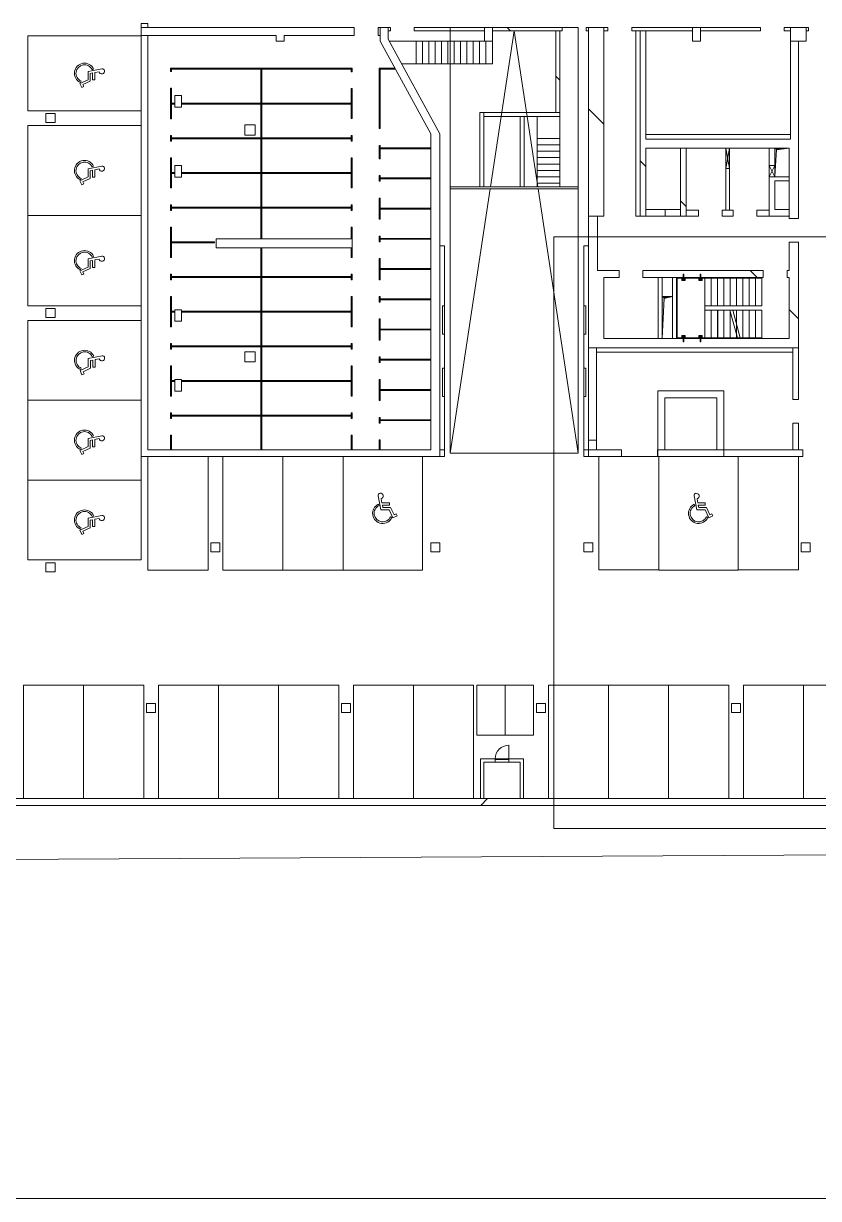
# Model space of a CAD drawing. Extents: x -932 to 937, y -179 to 471.
# Drawn here: x 444.53 to 472.58, y 11.86 to 53.31 of the extents above; entities that cross this region are included whole.
import ezdxf
from ezdxf.lldxf.tags import DXFTag

# ---------------------------------------------------------------- set-up
doc = ezdxf.new("R2010")
doc.units = 0
doc.layers.get('0').update_dxf_attribs({"lineweight": 13})
doc.layers.add('G-____-TTLB-OTLN', color=7, linetype='Continuous', lineweight=13)
doc.layers.add('G-XREF-____-OTLN', color=7, linetype='Continuous', lineweight=13)
tags = doc.linetypes.add('IMPORT-_Verdeckte Linien_', pattern=[0.003, 0.002, -0.001]).pattern_tags.tags
tags[6:7] = [DXFTag(74, 4), DXFTag(75, 0), DXFTag(340, '0'), DXFTag(46, 1.0), DXFTag(50, 0.0), DXFTag(44, 0.0), DXFTag(45, 0.0)]
tags[4:5] = [DXFTag(74, 4), DXFTag(75, 0), DXFTag(340, '0'), DXFTag(46, 1.0), DXFTag(50, 0.0), DXFTag(44, 0.0), DXFTag(45, 0.0)]
tags = doc.linetypes.add('IMPORT-Strichliert - Fein', pattern=[0.003, 0.002, -0.001]).pattern_tags.tags
tags[6:7] = [DXFTag(74, 4), DXFTag(75, 0), DXFTag(340, '0'), DXFTag(46, 1.0), DXFTag(50, 0.0), DXFTag(44, 0.0), DXFTag(45, 0.0)]
tags[4:5] = [DXFTag(74, 4), DXFTag(75, 0), DXFTag(340, '0'), DXFTag(46, 1.0), DXFTag(50, 0.0), DXFTag(44, 0.0), DXFTag(45, 0.0)]

# ---------------------------------------------------------------- blocks, each defined once
blk = doc.blocks.new('Blockreferenz-A0UJ2H81XE')
at = {"layer": 'G-XREF-____-OTLN', "color": 0, "linetype": 'ByBlock', "lineweight": -2, "ltscale": 0.13}
for p, q in [((448.924, 53.312), (448.684, 53.312)), ((448.684, 53.312), (448.684, 38.032)), ((448.684, 53.172), (448.924, 53.172)), ((448.924, 53.172), (448.924, 53.312)), ((456.2, 53.172), (448.924, 53.172)), ((456.2, 52.892), (456.2, 53.172)), ((457.48, 53.172), (457.04, 53.172)), ((457.04, 53.172), (457.04, 52.892)), ((457.12, 52.892), (457.12, 53.172)), ((457.4, 52.763), (457.4, 53.172)), ((457.48, 53.052), (457.48, 53.172)), ((460.792, 53.172), (458.32, 53.172)), ((458.32, 53.172), (458.32, 53.052)), ((460.792, 53.052), (460.792, 53.172)), ((461.072, 53.172), (460.792, 53.172)), ((461.072, 53.172), (461.072, 53.052)), ((463.54, 53.172), (461.072, 53.172)), ((463.54, 53.052), (463.54, 53.172)), ((465.148, 53.172), (464.38, 53.172)), ((464.38, 53.172), (464.38, 53.052)), ((464.464, 53.052), (464.464, 53.172)), ((465.004, 46.516), (465.004, 53.172)), ((465.148, 53.052), (465.148, 53.172)), ((468.136, 53.172), (465.988, 53.172)), ((465.988, 53.172), (465.988, 53.052)), ((468.416, 53.172), (468.136, 53.172)), ((468.136, 53.172), (468.136, 52.692)), ((468.136, 53.052), (468.136, 53.172)), ((468.416, 52.692), (468.416, 53.172)), ((470.528, 53.172), (468.416, 53.172)), ((468.416, 53.172), (468.416, 53.052)), ((470.528, 53.052), (470.528, 53.172)), ((472.228, 53.172), (471.368, 53.172)), ((471.368, 53.172), (471.368, 53.052)), ((471.588, 53.052), (471.588, 53.172)), ((472.148, 53.172), (472.148, 53.052)), ((472.228, 53.052), (472.228, 53.172)), ((448.924, 52.892), (448.684, 52.892)), ((448.924, 38.272), (448.924, 52.892)), ((448.924, 52.892), (453.448, 52.892)), ((453.448, 52.892), (453.448, 52.692)), ((453.448, 52.692), (453.728, 52.692)), ((453.728, 52.692), (453.728, 52.892)), ((453.728, 52.892), (456.2, 52.892)), ((457.04, 52.892), (457.12, 52.892)), ((457.12, 52.892), (457.12, 52.692)), ((457.12, 52.692), (458.9, 49.424)), ((457.4, 53.052), (457.48, 53.052)), ((459.22, 49.422), (457.4, 52.763)), ((458.384, 52.692), (457.439, 52.692)), ((458.32, 53.052), (460.792, 53.052)), ((458.384, 51.892), (458.384, 52.692)), ((458.384, 52.692), (458.608, 52.692)), ((458.608, 52.692), (458.832, 52.692)), ((458.608, 51.892), (458.608, 52.692)), ((458.832, 52.692), (459.056, 52.692)), ((458.832, 51.892), (458.832, 52.692)), ((459.056, 52.692), (459.28, 52.692)), ((459.056, 51.892), (459.056, 52.692)), ((459.28, 52.692), (459.504, 52.692)), ((459.28, 51.892), (459.28, 52.692)), ((459.504, 52.692), (459.728, 52.692)), ((459.504, 51.892), (459.504, 52.692)), ((459.728, 52.692), (459.952, 52.692)), ((459.728, 51.892), (459.728, 52.692)), ((459.952, 52.692), (460.176, 52.692)), ((459.952, 51.892), (459.952, 52.692)), ((460.176, 52.692), (460.4, 52.692)), ((460.176, 51.892), (460.176, 52.692)), ((460.4, 52.692), (460.624, 52.692)), ((460.4, 51.892), (460.4, 52.692)), ((460.624, 52.692), (460.792, 52.692)), ((460.624, 51.892), (460.624, 52.692)), ((460.792, 53.052), (460.792, 52.692)), ((460.792, 52.692), (461.072, 52.692)), ((460.848, 52.692), (460.848, 51.892)), ((461.008, 47.554), (461.842, 53.052)), ((461.072, 52.692), (461.072, 53.052)), ((461.072, 53.052), (463.312, 53.052)), ((461.072, 51.892), (461.072, 52.692)), ((461.842, 53.052), (462.677, 47.554)), ((463.456, 53.052), (463.312, 53.052)), ((463.312, 53.052), (463.312, 50.172)), ((463.456, 50.028), (463.456, 53.052)), ((463.456, 53.052), (463.54, 53.052)), ((464.38, 53.052), (464.464, 53.052)), ((464.464, 53.052), (464.464, 38.272)), ((465.004, 53.052), (465.148, 53.052)), ((465.988, 53.052), (466.292, 53.052)), ((466.132, 53.052), (466.132, 46.516)), ((466.492, 53.052), (466.292, 53.052)), ((466.292, 53.052), (466.292, 46.516)), ((466.492, 49.236), (466.492, 53.052)), ((466.492, 53.052), (468.136, 53.052)), ((468.136, 52.692), (468.416, 52.692)), ((468.416, 53.052), (470.528, 53.052)), ((471.368, 53.052), (471.588, 53.052)), ((471.588, 53.052), (471.588, 49.236)), ((471.588, 52.692), (472.148, 52.692)), ((471.868, 46.436), (471.868, 52.692)), ((472.148, 52.692), (472.148, 53.052)), ((472.148, 53.052), (472.228, 53.052)), ((457.875, 51.892), (458.384, 51.892)), ((458.608, 51.892), (458.384, 51.892)), ((458.832, 51.892), (458.608, 51.892)), ((459.056, 51.892), (458.832, 51.892)), ((459.28, 51.892), (459.056, 51.892)), ((459.504, 51.892), (459.28, 51.892)), ((459.728, 51.892), (459.504, 51.892)), ((459.952, 51.892), (459.728, 51.892)), ((460.176, 51.892), (459.952, 51.892)), ((460.4, 51.892), (460.176, 51.892)), ((460.624, 51.892), (460.4, 51.892)), ((460.848, 51.892), (460.624, 51.892)), ((460.848, 51.892), (461.072, 51.892)), ((456.124, 51.732), (449.724, 51.732)), ((449.724, 51.732), (449.724, 51.62)), ((449.724, 51.62), (449.756, 51.62)), ((456.108, 51.716), (449.74, 51.716)), ((449.74, 51.716), (449.74, 51.62)), ((449.756, 51.62), (449.756, 51.7)), ((449.756, 51.7), (452.904, 51.7)), ((452.904, 51.7), (452.904, 45.716)), ((452.92, 51.7), (452.904, 51.7)), ((452.92, 45.716), (452.92, 51.7)), ((452.936, 45.716), (452.936, 51.7)), ((452.936, 51.7), (456.092, 51.7)), ((456.092, 51.7), (456.092, 51.612)), ((456.092, 51.612), (456.124, 51.612)), ((456.108, 51.612), (456.108, 51.716)), ((456.124, 51.612), (456.124, 51.732)), ((457.643, 51.732), (457.084, 51.732)), ((457.084, 51.732), (457.084, 49.604)), ((457.1, 49.604), (457.1, 51.716)), ((457.1, 51.716), (457.652, 51.716)), ((457.116, 49.604), (457.116, 51.7)), ((457.116, 51.7), (457.661, 51.7)), ((463.456, 51.309), (463.312, 51.453)), ((449.756, 51.028), (449.724, 51.028)), ((449.724, 51.028), (449.724, 49.953)), ((449.74, 49.953), (449.74, 51.028)), ((449.756, 50.504), (449.756, 51.028)), ((456.124, 51.02), (456.092, 51.02)), ((456.092, 51.02), (456.092, 50.504)), ((456.108, 49.957), (456.108, 51.02)), ((456.124, 49.957), (456.124, 51.02)), ((450.112, 50.768), (449.872, 50.768)), ((449.872, 50.768), (449.872, 50.36)), ((450.112, 50.36), (450.112, 50.768)), ((449.872, 50.504), (449.756, 50.504)), ((449.756, 50.488), (449.756, 50.504)), ((449.872, 50.488), (449.756, 50.488)), ((449.756, 49.953), (449.756, 50.472)), ((449.756, 50.472), (449.872, 50.472)), ((449.872, 50.472), (449.872, 50.504)), ((449.872, 50.36), (450.112, 50.36)), ((456.092, 50.504), (450.112, 50.504)), ((450.112, 50.504), (450.112, 50.472)), ((456.092, 50.488), (450.112, 50.488)), ((450.112, 50.472), (456.092, 50.472)), ((456.092, 50.504), (456.092, 50.488)), ((456.092, 50.472), (456.092, 49.957)), ((463.312, 50.172), (460.628, 50.172)), ((460.628, 50.172), (460.628, 47.554)), ((465.004, 49.761), (464.464, 50.301)), ((445.644, 50.136), (445.324, 50.136)), ((445.324, 50.136), (445.324, 49.816)), ((445.324, 49.816), (445.644, 49.816)), ((445.644, 49.816), (445.644, 50.136)), ((449.724, 49.953), (449.756, 49.953)), ((456.092, 49.957), (456.124, 49.957)), ((460.772, 47.554), (460.772, 50.028)), ((460.772, 50.028), (462.052, 50.028)), ((462.052, 50.028), (462.052, 47.554)), ((462.196, 47.554), (462.196, 50.028)), ((462.196, 50.028), (463.456, 50.028)), ((462.656, 50.028), (462.656, 49.251)), ((463.456, 49.251), (463.456, 50.028)), ((449.756, 49.361), (449.724, 49.361)), ((449.724, 49.361), (449.724, 49.165)), ((449.74, 49.165), (449.74, 49.361)), ((449.756, 49.281), (449.756, 49.361)), ((452.342, 49.738), (452.342, 49.378)), ((452.702, 49.738), (452.342, 49.738)), ((452.342, 49.378), (452.702, 49.378)), ((452.702, 49.378), (452.702, 49.738)), ((456.124, 49.365), (456.092, 49.365)), ((456.092, 49.365), (456.092, 49.281)), ((456.108, 49.165), (456.108, 49.365)), ((456.124, 49.165), (456.124, 49.365)), ((457.084, 49.604), (457.116, 49.604)), ((458.9, 49.424), (458.9, 43.598)), ((459.22, 38.272), (459.22, 49.422)), ((471.588, 49.396), (466.492, 49.396)), ((449.724, 49.165), (449.756, 49.165)), ((456.092, 49.281), (449.756, 49.281)), ((449.756, 49.265), (449.756, 49.281)), ((456.092, 49.265), (449.756, 49.265)), ((449.756, 49.165), (449.756, 49.249)), ((449.756, 49.249), (456.092, 49.249)), ((456.092, 49.281), (456.092, 49.265)), ((456.092, 49.249), (456.092, 49.165)), ((456.092, 49.165), (456.124, 49.165)), ((457.116, 49.012), (457.084, 49.012)), ((457.084, 49.012), (457.084, 48.538)), ((457.1, 48.538), (457.1, 49.012)), ((457.116, 48.928), (457.116, 49.012)), ((458.9, 48.928), (457.116, 48.928)), ((457.116, 48.912), (457.116, 48.928)), ((462.656, 49.251), (463.456, 49.251)), ((462.656, 49.027), (462.656, 49.251)), ((462.656, 48.803), (462.656, 49.027)), ((462.656, 49.027), (463.456, 49.027)), ((463.456, 49.251), (463.456, 49.027)), ((463.456, 49.027), (463.456, 48.803)), ((471.588, 49.236), (466.492, 49.236)), ((466.492, 46.756), (466.492, 48.916)), ((466.492, 48.916), (467.708, 48.916)), ((467.908, 48.916), (467.708, 48.916)), ((467.708, 48.916), (467.708, 46.516)), ((467.908, 46.724), (467.908, 48.916)), ((467.908, 48.916), (469.304, 48.916)), ((469.44, 48.916), (470.836, 48.916)), ((471.036, 48.916), (470.836, 48.916)), ((470.836, 48.916), (470.836, 48.308)), ((471.548, 48.916), (471.036, 48.916)), ((471.036, 48.916), (471.036, 48.308)), ((471.036, 48.308), (471.036, 48.916)), ((471.036, 48.916), (471.548, 48.916)), ((471.1, 48.852), (471.548, 48.916)), ((471.548, 48.916), (471.548, 47.908)), ((471.548, 48.916), (471.548, 47.908)), ((449.756, 48.573), (449.724, 48.573)), ((449.724, 48.573), (449.724, 47.51)), ((449.74, 47.51), (449.74, 48.573)), ((449.756, 48.057), (449.756, 48.573)), ((456.124, 48.573), (456.092, 48.573)), ((456.092, 48.573), (456.092, 48.057)), ((456.108, 47.51), (456.108, 48.573)), ((456.124, 47.51), (456.124, 48.573)), ((457.084, 48.538), (457.116, 48.538)), ((458.9, 48.912), (457.116, 48.912)), ((457.116, 48.538), (457.116, 48.896)), ((457.116, 48.896), (458.9, 48.896)), ((462.656, 48.579), (462.656, 48.803)), ((462.656, 48.803), (463.456, 48.803)), ((462.656, 48.355), (462.656, 48.579)), ((462.656, 48.579), (463.456, 48.579)), ((463.456, 48.803), (463.456, 48.579)), ((463.456, 48.579), (463.456, 48.355)), ((471.036, 47.909), (471.1, 48.852)), ((450.112, 48.304), (449.872, 48.304)), ((449.872, 48.304), (449.872, 47.896)), ((450.112, 47.896), (450.112, 48.304)), ((462.656, 48.131), (462.656, 48.355)), ((462.656, 48.355), (463.456, 48.355)), ((462.656, 47.907), (462.656, 48.131)), ((462.656, 48.131), (463.456, 48.131)), ((463.456, 48.355), (463.456, 48.131)), ((463.456, 48.131), (463.456, 47.907)), ((466.492, 48.273), (466.292, 48.473)), ((469.304, 48.196), (469.304, 46.724)), ((469.44, 46.724), (469.44, 48.196)), ((471.036, 47.908), (470.836, 48.308)), ((470.836, 48.308), (471.036, 48.308)), ((471.036, 48.308), (470.836, 47.908)), ((470.836, 48.308), (470.836, 47.908)), ((471.036, 48.308), (471.036, 47.908)), ((449.872, 48.057), (449.756, 48.057)), ((449.756, 48.041), (449.756, 48.057)), ((449.872, 48.041), (449.756, 48.041)), ((449.756, 47.51), (449.756, 48.025)), ((449.756, 48.025), (449.872, 48.025)), ((449.872, 48.025), (449.872, 48.057)), ((449.872, 47.896), (450.112, 47.896)), ((456.092, 48.057), (450.112, 48.057)), ((450.112, 48.057), (450.112, 48.025)), ((456.092, 48.041), (450.112, 48.041)), ((450.112, 48.025), (456.092, 48.025)), ((456.092, 48.057), (456.092, 48.041)), ((456.092, 48.025), (456.092, 47.51)), ((457.116, 47.946), (457.084, 47.946)), ((457.084, 47.946), (457.084, 47.746)), ((457.084, 47.746), (457.116, 47.746)), ((457.1, 47.746), (457.1, 47.946)), ((457.116, 47.862), (457.116, 47.946)), ((458.9, 47.862), (457.116, 47.862)), ((457.116, 47.846), (457.116, 47.862)), ((458.9, 47.846), (457.116, 47.846)), ((457.116, 47.746), (457.116, 47.83)), ((457.116, 47.83), (458.9, 47.83)), ((462.656, 47.683), (462.656, 47.907)), ((462.656, 47.907), (463.456, 47.907)), ((462.656, 47.554), (462.656, 47.683)), ((462.656, 47.683), (463.456, 47.683)), ((463.456, 47.907), (463.456, 47.683)), ((463.456, 47.683), (463.456, 47.554)), ((470.836, 47.908), (470.836, 46.724)), ((470.836, 47.908), (471.036, 47.908)), ((471.548, 47.908), (471.036, 47.908)), ((471.548, 47.908), (471.036, 47.908)), ((471.036, 46.756), (471.036, 47.764)), ((471.036, 47.764), (471.548, 47.764)), ((471.548, 47.764), (471.548, 47.908)), ((471.548, 47.764), (471.548, 46.756)), ((449.724, 47.51), (449.756, 47.51)), ((456.092, 47.51), (456.124, 47.51)), ((464.104, 47.554), (459.58, 47.554)), ((459.58, 47.554), (459.58, 38.152)), ((459.58, 47.554), (464.104, 47.554)), ((459.58, 47.474), (464.104, 47.474)), ((459.58, 38.152), (460.996, 47.474)), ((464.104, 38.152), (462.689, 47.474)), ((464.104, 38.152), (464.104, 47.554)), ((449.756, 46.918), (449.724, 46.918)), ((449.724, 46.918), (449.724, 46.718)), ((449.74, 46.718), (449.74, 46.918)), ((449.756, 46.834), (449.756, 46.918)), ((456.124, 46.918), (456.092, 46.918)), ((456.092, 46.918), (456.092, 46.834)), ((456.108, 46.718), (456.108, 46.918)), ((456.124, 46.718), (456.124, 46.918)), ((457.116, 47.154), (457.084, 47.154)), ((457.084, 47.154), (457.084, 46.406)), ((457.1, 46.406), (457.1, 47.154)), ((457.116, 46.796), (457.116, 47.154)), ((467.908, 46.857), (467.708, 47.057)), ((449.724, 46.718), (449.756, 46.718)), ((456.092, 46.834), (449.756, 46.834)), ((449.756, 46.818), (449.756, 46.834)), ((456.092, 46.818), (449.756, 46.818)), ((449.756, 46.718), (449.756, 46.802)), ((449.756, 46.802), (456.092, 46.802)), ((456.092, 46.834), (456.092, 46.818)), ((456.092, 46.802), (456.092, 46.718)), ((456.092, 46.718), (456.124, 46.718)), ((458.9, 46.796), (457.116, 46.796)), ((457.116, 46.78), (457.116, 46.796)), ((458.9, 46.78), (457.116, 46.78)), ((457.116, 46.406), (457.116, 46.764)), ((457.116, 46.764), (458.9, 46.764)), ((464.464, 46.516), (465.004, 46.516)), ((464.784, 44.596), (464.784, 46.516)), ((466.132, 46.516), (466.292, 46.516)), ((466.292, 46.516), (467.164, 46.516)), ((466.492, 46.756), (466.492, 46.516)), ((467.164, 46.756), (466.492, 46.756)), ((467.164, 46.516), (467.164, 46.756)), ((467.164, 46.756), (467.708, 46.756)), ((467.708, 46.516), (467.164, 46.516)), ((467.708, 46.516), (468.344, 46.516)), ((467.908, 46.516), (467.908, 46.724)), ((468.344, 46.724), (467.908, 46.724)), ((468.344, 46.516), (468.344, 46.724)), ((469.304, 46.724), (469.176, 46.724)), ((469.176, 46.724), (469.176, 46.516)), ((469.176, 46.516), (469.568, 46.516)), ((469.304, 46.724), (469.44, 46.724)), ((469.568, 46.724), (469.44, 46.724)), ((469.568, 46.516), (469.568, 46.724)), ((470.836, 46.724), (470.4, 46.724)), ((470.4, 46.724), (470.4, 46.516)), ((470.4, 46.516), (471.548, 46.516)), ((470.836, 46.516), (470.836, 46.724)), ((471.548, 46.756), (471.036, 46.756)), ((471.548, 46.516), (471.548, 46.756)), ((471.548, 46.516), (471.548, 46.436)), ((471.548, 46.436), (471.868, 46.436)), ((449.724, 46.126), (449.724, 45.062)), ((449.756, 46.126), (449.724, 46.126)), ((449.74, 45.062), (449.74, 46.126)), ((449.756, 45.062), (449.756, 46.126)), ((456.124, 46.126), (456.092, 46.126)), ((456.092, 46.126), (456.092, 45.716)), ((456.108, 45.716), (456.108, 46.126)), ((456.124, 45.716), (456.124, 46.126)), ((457.084, 46.406), (457.116, 46.406)), ((451.276, 45.61), (449.74, 45.61)), ((451.276, 45.578), (451.276, 45.61)), ((456.124, 45.716), (451.324, 45.716)), ((451.324, 45.716), (451.324, 45.396)), ((456.124, 45.396), (456.124, 45.716)), ((457.116, 45.814), (457.084, 45.814)), ((457.084, 45.814), (457.084, 45.614)), ((457.084, 45.614), (457.116, 45.614)), ((457.1, 45.614), (457.1, 45.814)), ((457.116, 45.73), (457.116, 45.814)), ((458.9, 45.73), (457.116, 45.73)), ((457.116, 45.714), (457.116, 45.73)), ((458.9, 45.714), (457.116, 45.714)), ((457.116, 45.614), (457.116, 45.698)), ((457.116, 45.698), (458.9, 45.698)), ((451.276, 45.594), (449.74, 45.594)), ((449.74, 45.578), (451.276, 45.578)), ((451.324, 45.396), (456.124, 45.396)), ((452.904, 45.396), (452.904, 38.272)), ((452.92, 38.272), (452.92, 45.396)), ((452.936, 38.272), (452.936, 45.396)), ((456.092, 45.396), (456.092, 45.062)), ((456.108, 45.062), (456.108, 45.396)), ((456.124, 45.062), (456.124, 45.396)), ((459.38, 45.47), (459.22, 45.47)), ((459.38, 38.272), (459.38, 45.47)), ((464.464, 45.47), (464.304, 45.47)), ((464.304, 45.47), (464.304, 38.272)), ((471.868, 45.596), (471.548, 45.596)), ((471.548, 45.596), (471.548, 44.596)), ((471.868, 40.052), (471.868, 45.596)), ((449.724, 45.062), (449.756, 45.062)), ((456.092, 45.062), (456.124, 45.062)), ((457.116, 45.022), (457.084, 45.022)), ((457.084, 45.022), (457.084, 44.274)), ((457.1, 44.274), (457.1, 45.022)), ((457.116, 44.664), (457.116, 45.022)), ((449.756, 44.47), (449.724, 44.47)), ((449.724, 44.47), (449.724, 44.27)), ((449.74, 44.27), (449.74, 44.47)), ((449.756, 44.386), (449.756, 44.47)), ((456.092, 44.386), (449.756, 44.386)), ((449.756, 44.37), (449.756, 44.386)), ((456.092, 44.37), (449.756, 44.37)), ((449.756, 44.27), (449.756, 44.354)), ((449.756, 44.354), (456.092, 44.354)), ((456.124, 44.47), (456.092, 44.47)), ((456.092, 44.47), (456.092, 44.386)), ((456.092, 44.386), (456.092, 44.37)), ((456.092, 44.354), (456.092, 44.27)), ((456.108, 44.27), (456.108, 44.47)), ((456.124, 44.27), (456.124, 44.47)), ((458.9, 44.664), (457.116, 44.664)), ((457.116, 44.648), (457.116, 44.664)), ((458.9, 44.648), (457.116, 44.648)), ((457.116, 44.274), (457.116, 44.632)), ((457.116, 44.632), (458.9, 44.632)), ((465.544, 44.596), (464.784, 44.596)), ((465.004, 42.196), (465.004, 44.356)), ((465.004, 44.356), (465.544, 44.356)), ((465.544, 44.356), (465.544, 44.596)), ((470.628, 44.596), (466.384, 44.596)), ((466.384, 44.596), (466.384, 44.356)), ((466.384, 44.356), (466.924, 44.356)), ((467.068, 44.356), (466.924, 44.356)), ((466.924, 44.356), (466.924, 42.196)), ((467.068, 43.676), (467.068, 44.356)), ((467.068, 44.356), (467.428, 44.356)), ((467.572, 44.356), (467.428, 44.356)), ((467.428, 44.356), (467.428, 43.676)), ((467.572, 42.196), (467.572, 44.356)), ((467.572, 44.356), (467.8, 44.356)), ((467.824, 44.472), (467.8, 44.472)), ((467.8, 44.472), (467.8, 44.332)), ((467.824, 44.332), (467.824, 44.472)), ((467.824, 44.356), (468.4, 44.356)), ((468.424, 44.472), (468.4, 44.472)), ((468.4, 44.472), (468.4, 44.332)), ((468.424, 44.332), (468.424, 44.472)), ((468.424, 44.356), (470.628, 44.356)), ((470.41, 44.356), (470.17, 44.596)), ((470.628, 44.356), (470.628, 44.596)), ((471.548, 44.596), (471.468, 44.596)), ((471.468, 44.596), (471.468, 44.356)), ((471.468, 44.356), (471.548, 44.356)), ((471.548, 44.356), (471.548, 42.196)), ((449.724, 44.27), (449.756, 44.27)), ((456.092, 44.27), (456.124, 44.27)), ((457.084, 44.274), (457.116, 44.274)), ((468.568, 44.332), (467.596, 44.332)), ((467.596, 44.332), (467.596, 42.22)), ((467.756, 44.332), (467.756, 44.244)), ((467.756, 44.244), (467.869, 44.244)), ((467.869, 44.244), (467.869, 44.332)), ((468.356, 44.332), (468.356, 44.244)), ((468.356, 44.244), (468.469, 44.244)), ((468.469, 44.244), (468.469, 44.332)), ((468.568, 43.348), (468.568, 44.332)), ((468.568, 44.332), (470.584, 44.332)), ((468.568, 43.348), (468.568, 44.332)), ((468.792, 43.348), (468.792, 44.332)), ((468.792, 44.332), (468.792, 43.348)), ((469.016, 43.348), (469.016, 44.332)), ((469.016, 44.332), (469.016, 43.348)), ((469.24, 43.348), (469.24, 44.332)), ((469.24, 44.332), (469.24, 43.348)), ((469.464, 43.348), (469.464, 44.332)), ((469.464, 44.332), (469.464, 43.348)), ((469.688, 43.348), (469.688, 44.332)), ((469.688, 44.332), (469.688, 43.348)), ((469.912, 43.348), (469.912, 44.332)), ((469.912, 44.332), (469.912, 43.348)), ((470.136, 43.348), (470.136, 44.332)), ((470.136, 44.332), (470.136, 43.348)), ((470.36, 43.348), (470.36, 44.332)), ((470.36, 44.332), (470.36, 43.348)), ((470.584, 44.332), (470.584, 43.348)), ((449.756, 43.678), (449.724, 43.678)), ((449.724, 43.678), (449.724, 42.615)), ((449.74, 42.615), (449.74, 43.678)), ((449.756, 43.163), (449.756, 43.678)), ((456.124, 43.678), (456.092, 43.678)), ((456.092, 43.678), (456.092, 43.163)), ((456.108, 42.615), (456.108, 43.678)), ((456.124, 42.615), (456.124, 43.678)), ((457.116, 43.682), (457.084, 43.682)), ((457.084, 43.682), (457.084, 43.482)), ((457.1, 43.482), (457.1, 43.682)), ((457.116, 43.598), (457.116, 43.682)), ((458.9, 43.598), (457.116, 43.598)), ((457.116, 43.582), (457.116, 43.598)), ((458.9, 43.582), (457.116, 43.582)), ((457.116, 43.482), (457.116, 43.566)), ((457.116, 43.566), (458.9, 43.566)), ((458.9, 43.598), (458.9, 40.4)), ((467.428, 43.676), (467.068, 43.676)), ((467.068, 43.676), (467.068, 42.196)), ((467.068, 42.196), (467.068, 43.676)), ((467.068, 43.676), (467.428, 43.676)), ((467.068, 42.196), (467.132, 43.612)), ((467.132, 43.612), (467.428, 43.676)), ((467.428, 43.676), (467.428, 42.196)), ((467.428, 43.676), (467.428, 42.196)), ((445.644, 43.256), (445.324, 43.256)), ((445.324, 43.256), (445.324, 42.936)), ((445.644, 42.936), (445.644, 43.256)), ((449.872, 43.163), (449.756, 43.163)), ((449.756, 43.147), (449.756, 43.163)), ((449.872, 43.147), (449.756, 43.147)), ((449.756, 42.615), (449.756, 43.131)), ((449.756, 43.131), (449.872, 43.131)), ((450.112, 43.216), (449.872, 43.216)), ((449.872, 43.216), (449.872, 42.808)), ((449.872, 43.131), (449.872, 43.163)), ((450.112, 42.808), (450.112, 43.216)), ((456.092, 43.163), (450.112, 43.163)), ((450.112, 43.163), (450.112, 43.131)), ((456.092, 43.147), (450.112, 43.147)), ((450.112, 43.131), (456.092, 43.131)), ((456.092, 43.163), (456.092, 43.147)), ((456.092, 43.131), (456.092, 42.615)), ((457.084, 43.482), (457.116, 43.482)), ((468.568, 43.204), (468.568, 43.348)), ((470.584, 43.348), (468.568, 43.348)), ((468.568, 42.22), (468.568, 43.204)), ((468.568, 43.204), (469.455, 43.204)), ((468.792, 43.204), (468.792, 42.22)), ((468.792, 42.22), (468.792, 43.204)), ((469.016, 43.204), (469.016, 42.22)), ((469.016, 42.22), (469.016, 43.204)), ((469.031, 43.204), (469.031, 42.22)), ((469.24, 43.204), (469.24, 42.22)), ((469.24, 42.22), (469.24, 43.204)), ((469.455, 43.204), (469.719, 42.22)), ((469.464, 43.204), (469.455, 43.204)), ((469.464, 43.169), (469.464, 43.204)), ((469.464, 43.204), (469.688, 43.204)), ((469.464, 43.169), (469.464, 42.22)), ((469.464, 42.22), (469.464, 43.169)), ((469.557, 43.204), (469.82, 42.22)), ((469.688, 43.204), (469.557, 43.204)), ((469.912, 43.204), (469.688, 43.204)), ((469.688, 42.712), (469.688, 43.204)), ((469.688, 43.204), (469.912, 43.204)), ((469.688, 43.204), (469.688, 42.712)), ((470.136, 43.204), (469.912, 43.204)), ((469.912, 42.22), (469.912, 43.204)), ((469.912, 43.204), (470.136, 43.204)), ((469.912, 43.204), (469.912, 42.22)), ((470.36, 43.204), (470.136, 43.204)), ((470.136, 42.22), (470.136, 43.204)), ((470.136, 43.204), (470.136, 42.22)), ((470.136, 43.204), (470.36, 43.204)), ((470.584, 43.204), (470.36, 43.204)), ((470.36, 43.204), (470.36, 42.22)), ((470.584, 43.204), (470.36, 43.204)), ((470.36, 43.204), (470.36, 42.22)), ((470.584, 42.22), (470.584, 43.204)), ((470.584, 42.22), (470.584, 43.204)), ((471.868, 42.897), (471.548, 43.217)), ((445.324, 42.936), (445.644, 42.936)), ((449.872, 42.808), (450.112, 42.808)), ((457.116, 42.89), (457.084, 42.89)), ((457.084, 42.89), (457.084, 42.142)), ((457.1, 42.142), (457.1, 42.89)), ((457.116, 42.532), (457.116, 42.89)), ((469.688, 42.712), (469.688, 42.333)), ((449.724, 42.615), (449.756, 42.615)), ((456.092, 42.615), (456.124, 42.615)), ((458.9, 42.532), (457.116, 42.532)), ((457.116, 42.516), (457.116, 42.532)), ((458.9, 42.516), (457.116, 42.516)), ((457.116, 42.142), (457.116, 42.5)), ((457.116, 42.5), (458.9, 42.5)), ((467.869, 42.308), (467.756, 42.308)), ((467.756, 42.308), (467.756, 42.22)), ((467.869, 42.22), (467.869, 42.308)), ((468.469, 42.308), (468.356, 42.308)), ((468.356, 42.308), (468.356, 42.22)), ((468.469, 42.22), (468.469, 42.308)), ((469.688, 42.333), (469.688, 42.22)), ((469.688, 42.22), (469.688, 42.333)), ((469.688, 42.333), (469.688, 42.22)), ((449.756, 42.023), (449.724, 42.023)), ((449.724, 42.023), (449.724, 41.823)), ((449.74, 41.823), (449.74, 42.023)), ((449.756, 41.939), (449.756, 42.023)), ((456.092, 41.939), (449.756, 41.939)), ((449.756, 41.923), (449.756, 41.939)), ((456.092, 41.923), (449.756, 41.923)), ((449.756, 41.823), (449.756, 41.907)), ((449.756, 41.907), (456.092, 41.907)), ((456.124, 42.023), (456.092, 42.023)), ((456.092, 42.023), (456.092, 41.939)), ((456.092, 41.939), (456.092, 41.923)), ((456.092, 41.907), (456.092, 41.823)), ((456.108, 41.823), (456.108, 42.023)), ((456.124, 41.823), (456.124, 42.023)), ((457.084, 42.142), (457.116, 42.142)), ((464.744, 38.272), (464.744, 41.876)), ((464.744, 41.876), (471.668, 41.876)), ((466.924, 42.196), (465.004, 42.196)), ((466.924, 42.196), (467.068, 42.196)), ((467.428, 42.196), (467.068, 42.196)), ((467.428, 42.196), (467.068, 42.196)), ((467.428, 42.196), (467.572, 42.196)), ((467.8, 42.196), (467.572, 42.196)), ((467.596, 42.22), (468.568, 42.22)), ((467.8, 42.22), (467.8, 42.08)), ((467.8, 42.08), (467.824, 42.08)), ((467.824, 42.08), (467.824, 42.22)), ((468.4, 42.196), (467.824, 42.196)), ((468.4, 42.22), (468.4, 42.08)), ((468.4, 42.08), (468.424, 42.08)), ((468.424, 42.08), (468.424, 42.22)), ((471.548, 42.196), (468.424, 42.196)), ((469.719, 42.22), (468.568, 42.22)), ((469.719, 42.22), (469.912, 42.22)), ((469.912, 42.22), (469.82, 42.22)), ((470.136, 42.22), (469.912, 42.22)), ((469.912, 42.22), (470.136, 42.22)), ((470.36, 42.22), (470.136, 42.22)), ((470.136, 42.22), (470.36, 42.22)), ((470.36, 42.22), (470.584, 42.22)), ((470.36, 42.22), (470.584, 42.22)), ((471.668, 41.876), (471.668, 40.052)), ((449.724, 41.823), (449.756, 41.823)), ((452.342, 41.734), (452.342, 41.374)), ((452.702, 41.734), (452.342, 41.734)), ((452.702, 41.374), (452.702, 41.734)), ((456.092, 41.823), (456.124, 41.823)), ((457.116, 41.55), (457.084, 41.55)), ((457.084, 41.55), (457.084, 41.35)), ((457.1, 41.35), (457.1, 41.55)), ((457.116, 41.466), (457.116, 41.55)), ((458.9, 41.466), (457.116, 41.466)), ((457.116, 41.45), (457.116, 41.466)), ((464.744, 41.716), (471.668, 41.716)), ((449.756, 41.231), (449.724, 41.231)), ((449.724, 41.231), (449.724, 40.168)), ((449.74, 40.168), (449.74, 41.231)), ((449.756, 40.715), (449.756, 41.231)), ((452.342, 41.374), (452.702, 41.374)), ((456.124, 41.231), (456.092, 41.231)), ((456.092, 41.231), (456.092, 40.715)), ((456.108, 40.168), (456.108, 41.231)), ((456.124, 40.168), (456.124, 41.231)), ((457.084, 41.35), (457.116, 41.35)), ((458.9, 41.45), (457.116, 41.45)), ((457.116, 41.35), (457.116, 41.434)), ((457.116, 41.434), (458.9, 41.434)), ((449.872, 40.715), (449.756, 40.715)), ((449.756, 40.699), (449.756, 40.715)), ((449.872, 40.699), (449.756, 40.699)), ((449.756, 40.168), (449.756, 40.683)), ((449.756, 40.683), (449.872, 40.683)), ((450.112, 40.752), (449.872, 40.752)), ((449.872, 40.752), (449.872, 40.344)), ((449.872, 40.683), (449.872, 40.715)), ((450.112, 40.344), (450.112, 40.752)), ((456.092, 40.715), (450.112, 40.715)), ((450.112, 40.715), (450.112, 40.683)), ((456.092, 40.699), (450.112, 40.699)), ((450.112, 40.683), (456.092, 40.683)), ((456.092, 40.715), (456.092, 40.699)), ((456.092, 40.683), (456.092, 40.168)), ((457.116, 40.758), (457.084, 40.758)), ((457.084, 40.758), (457.084, 40.01)), ((457.1, 40.01), (457.1, 40.758)), ((457.116, 40.4), (457.116, 40.758)), ((449.872, 40.344), (450.112, 40.344)), ((458.9, 40.4), (457.116, 40.4)), ((457.116, 40.384), (457.116, 40.4)), ((458.9, 40.384), (457.116, 40.384)), ((457.116, 40.01), (457.116, 40.368)), ((457.116, 40.368), (458.9, 40.368)), ((458.9, 40.4), (458.9, 38.272)), ((449.724, 40.168), (449.756, 40.168)), ((456.092, 40.168), (456.124, 40.168)), ((457.084, 40.01), (457.116, 40.01)), ((471.668, 40.052), (471.868, 40.052)), ((449.756, 39.576), (449.724, 39.576)), ((449.724, 39.576), (449.724, 39.376)), ((449.74, 39.376), (449.74, 39.576)), ((449.756, 39.492), (449.756, 39.576)), ((456.092, 39.492), (449.756, 39.492)), ((449.756, 39.476), (449.756, 39.492)), ((456.092, 39.476), (449.756, 39.476)), ((449.756, 39.376), (449.756, 39.46)), ((449.756, 39.46), (456.092, 39.46)), ((456.124, 39.576), (456.092, 39.576)), ((456.092, 39.576), (456.092, 39.492)), ((456.092, 39.492), (456.092, 39.476)), ((456.092, 39.46), (456.092, 39.376)), ((456.108, 39.376), (456.108, 39.576)), ((456.124, 39.376), (456.124, 39.576)), ((457.116, 39.418), (457.084, 39.418)), ((457.084, 39.418), (457.084, 39.218)), ((457.1, 39.218), (457.1, 39.418)), ((457.116, 39.334), (457.116, 39.418)), ((449.724, 39.376), (449.756, 39.376)), ((456.092, 39.376), (456.124, 39.376)), ((457.084, 39.218), (457.116, 39.218)), ((458.9, 39.334), (457.116, 39.334)), ((457.116, 39.318), (457.116, 39.334)), ((458.9, 39.318), (457.116, 39.318)), ((457.116, 39.218), (457.116, 39.302)), ((457.116, 39.302), (458.9, 39.302)), ((471.868, 39.212), (471.668, 39.212)), ((471.668, 39.212), (471.668, 38.272)), ((471.868, 38.272), (471.868, 39.212)), ((449.756, 38.784), (449.724, 38.784)), ((449.724, 38.784), (449.724, 38.272)), ((449.74, 38.272), (449.74, 38.784)), ((449.756, 38.272), (449.756, 38.784)), ((456.124, 38.784), (456.092, 38.784)), ((456.092, 38.784), (456.092, 38.272)), ((456.108, 38.272), (456.108, 38.784)), ((456.124, 38.272), (456.124, 38.784)), ((457.116, 38.626), (457.084, 38.626)), ((457.084, 38.626), (457.084, 38.272)), ((457.1, 38.272), (457.1, 38.626)), ((457.116, 38.272), (457.116, 38.626)), ((452.92, 38.272), (448.924, 38.272)), ((458.9, 38.272), (452.92, 38.272)), ((459.38, 38.272), (459.22, 38.272)), ((459.38, 38.032), (459.38, 38.272)), ((459.58, 38.152), (464.104, 38.152)), ((464.464, 38.272), (464.304, 38.272)), ((464.304, 38.272), (464.304, 38.032)), ((464.464, 38.272), (464.744, 38.272)), ((465.624, 38.272), (464.744, 38.272)), ((465.624, 38.032), (465.624, 38.272)), ((471.668, 38.272), (466.904, 38.272)), ((466.904, 38.272), (466.904, 38.032)), ((471.668, 38.272), (471.868, 38.272)), ((472.028, 38.272), (471.868, 38.272)), ((472.028, 38.032), (472.028, 38.272)), ((448.684, 38.032), (459.38, 38.032)), ((464.304, 38.032), (465.624, 38.032)), ((466.904, 38.032), (472.028, 38.032)), ((451.464, 34.992), (451.144, 34.992)), ((451.144, 34.992), (451.144, 34.672)), ((451.464, 34.672), (451.464, 34.992)), ((459.22, 34.992), (458.9, 34.992)), ((458.9, 34.992), (458.9, 34.672)), ((459.22, 34.672), (459.22, 34.992)), ((464.616, 34.992), (464.296, 34.992)), ((464.296, 34.992), (464.296, 34.672)), ((464.616, 34.672), (464.616, 34.992)), ((472.288, 34.992), (471.968, 34.992)), ((471.968, 34.992), (471.968, 34.672)), ((472.288, 34.672), (472.288, 34.992)), ((451.144, 34.672), (451.464, 34.672)), ((458.9, 34.672), (459.22, 34.672)), ((464.296, 34.672), (464.616, 34.672)), ((471.968, 34.672), (472.288, 34.672)), ((445.644, 34.288), (445.324, 34.288)), ((445.324, 34.288), (445.324, 33.968)), ((445.644, 33.968), (445.644, 34.288)), ((445.324, 33.968), (445.644, 33.968)), ((449.192, 29.328), (448.872, 29.328)), ((448.872, 29.328), (448.872, 29.008)), ((449.192, 29.008), (449.192, 29.328)), ((456.072, 29.328), (455.752, 29.328)), ((455.752, 29.328), (455.752, 29.008)), ((456.072, 29.008), (456.072, 29.328)), ((462.952, 29.328), (462.632, 29.328)), ((462.632, 29.328), (462.632, 29.008)), ((462.952, 29.008), (462.952, 29.328)), ((469.832, 29.328), (469.512, 29.328)), ((469.512, 29.328), (469.512, 29.008)), ((469.832, 29.008), (469.832, 29.328)), ((448.872, 29.008), (449.192, 29.008)), ((455.752, 29.008), (456.072, 29.008)), ((462.632, 29.008), (462.952, 29.008)), ((469.512, 29.008), (469.832, 29.008)), ((462.172, 27.368), (460.652, 27.368)), ((460.652, 27.368), (460.652, 25.968)), ((461.154, 27.37), (461.67, 27.37)), ((462.172, 25.968), (462.172, 27.368)), ((460.772, 27.248), (462.052, 27.248)), ((460.772, 25.968), (460.772, 27.248)), ((462.052, 27.248), (462.052, 25.968)), ((412.844, 25.728), (495.452, 25.728)), ((460.652, 25.968), (413.062, 25.968)), ((460.652, 25.968), (460.772, 25.968)), ((460.664, 25.728), (460.904, 25.968)), ((462.052, 25.968), (460.772, 25.968)), ((462.052, 25.968), (462.172, 25.968)), ((495.212, 25.968), (462.172, 25.968))]:
    blk.add_line(p, q, dxfattribs=at)
at = {"layer": 'G-XREF-____-OTLN', "color": 0, "linetype": 'IMPORT-_Verdeckte Linien_', "lineweight": -2, "ltscale": 0.13}
for p, q in [((464.104, 53.172), (459.58, 53.172)), ((459.58, 53.172), (459.58, 47.554)), ((464.104, 47.474), (464.104, 53.172)), ((458.384, 51.892), (458.384, 52.692)), ((458.608, 51.892), (458.608, 52.692)), ((458.832, 51.892), (458.832, 52.692)), ((459.056, 51.892), (459.056, 52.692)), ((459.28, 51.892), (459.28, 52.692)), ((459.504, 51.892), (459.504, 52.692)), ((459.728, 51.892), (459.728, 52.692)), ((459.952, 51.892), (459.952, 52.692)), ((460.176, 51.892), (460.176, 52.692)), ((460.4, 51.892), (460.4, 52.692)), ((460.624, 51.892), (460.624, 52.692)), ((460.848, 51.892), (460.848, 52.692)), ((461.072, 51.892), (461.072, 52.692)), ((460.772, 50.172), (460.772, 50.028)), ((463.312, 50.172), (463.456, 50.172)), ((462.052, 50.028), (462.196, 50.028)), ((462.196, 50.028), (462.052, 50.028)), ((462.052, 50.028), (462.196, 50.028)), ((462.656, 49.251), (463.456, 49.251)), ((462.656, 49.027), (463.456, 49.027)), ((462.656, 48.803), (463.456, 48.803)), ((462.656, 48.579), (463.456, 48.579)), ((462.656, 48.355), (463.456, 48.355)), ((462.656, 48.131), (463.456, 48.131)), ((462.656, 47.907), (463.456, 47.907)), ((462.656, 47.683), (463.456, 47.683)), ((467.8, 44.356), (467.824, 44.356)), ((468.4, 44.356), (468.424, 44.356)), ((467.8, 44.332), (467.8, 44.268)), ((467.8, 44.268), (467.824, 44.268)), ((467.824, 44.268), (467.824, 44.332)), ((468.4, 44.332), (468.4, 44.268)), ((468.4, 44.268), (468.424, 44.268)), ((468.424, 44.268), (468.424, 44.332)), ((459.308, 42.354), (459.308, 43.354)), ((459.308, 43.354), (459.38, 43.354)), ((464.304, 43.354), (464.376, 43.354)), ((464.376, 43.354), (464.376, 42.354)), ((469.688, 42.712), (469.688, 43.204)), ((469.912, 42.22), (469.912, 43.204)), ((470.136, 42.22), (470.136, 43.204)), ((470.36, 42.22), (470.36, 43.204)), ((470.584, 42.22), (470.584, 43.204)), ((448.689, 40.021), (448.689, 42.836)), ((448.689, 42.836), (448.689, 42.836)), ((459.38, 42.354), (459.308, 42.354)), ((464.376, 42.354), (464.304, 42.354)), ((467.824, 42.284), (467.8, 42.284)), ((467.8, 42.284), (467.8, 42.22)), ((467.824, 42.22), (467.824, 42.284)), ((468.424, 42.284), (468.4, 42.284)), ((468.4, 42.284), (468.4, 42.22)), ((468.424, 42.22), (468.424, 42.284)), ((464.744, 41.876), (464.464, 41.876)), ((467.824, 42.196), (467.8, 42.196)), ((468.424, 42.196), (468.4, 42.196)), ((471.868, 41.876), (471.668, 41.876)), ((459.308, 40.154), (459.308, 41.154)), ((459.308, 41.154), (459.38, 41.154)), ((464.304, 41.154), (464.376, 41.154)), ((464.376, 41.154), (464.376, 40.154)), ((459.38, 40.154), (459.308, 40.154)), ((464.376, 40.154), (464.304, 40.154)), ((464.464, 38.616), (464.744, 38.616)), ((459.22, 38.272), (459.22, 38.032)), ((464.464, 38.032), (464.464, 38.272)), ((466.916, 38.032), (466.916, 38.272)), ((469.236, 38.032), (469.236, 38.272)), ((465.624, 38.032), (464.828, 38.032)), ((464.828, 38.032), (464.828, 38.032)), ((466.948, 38.032), (466.904, 38.032)), ((466.948, 38.032), (466.948, 38.032)), ((471.868, 38.032), (469.748, 38.032)), ((469.748, 38.032), (469.748, 38.032)), ((471.868, 38.032), (471.868, 38.032)), ((461.652, 27.368), (461.652, 27.848)), ((461.172, 27.368), (461.172, 27.248)), ((461.172, 27.368), (461.172, 27.35)), ((461.174, 27.35), (461.174, 27.37)), ((461.648, 27.364), (461.176, 27.364)), ((461.65, 27.35), (461.65, 27.37)), ((461.652, 27.368), (461.652, 27.248)), ((461.652, 27.35), (461.652, 27.368)), ((461.172, 27.35), (461.652, 27.35))]:
    blk.add_line(p, q, dxfattribs=at)
at = {"layer": 'G-XREF-____-OTLN', "color": 8, "linetype": 'ByBlock', "lineweight": -2, "ltscale": 0.13, "true_color": 0x808080}
blk.add_line((461.594, 53.172), (461.714, 53.052), dxfattribs=at)
at = {"layer": 'G-XREF-____-OTLN', "color": 9, "linetype": 'ByBlock', "lineweight": -2, "ltscale": 0.13, "true_color": 0xc0c0c0}
for p, q in [((448.684, 52.876), (444.684, 52.876)), ((444.684, 52.876), (444.684, 50.236)), ((446.329, 51.556), (446.329, 51.556)), ((446.385, 51.556), (446.385, 51.556)), ((447.301, 51.712), (446.81, 51.616)), ((446.81, 51.616), (446.81, 51.328)), ((446.89, 51.55), (446.97, 51.566)), ((446.89, 51.277), (446.89, 51.55)), ((446.956, 51.683), (447.006, 51.707)), ((446.97, 51.566), (446.97, 51.321)), ((447.05, 51.582), (447.201, 51.611)), ((447.05, 51.321), (447.05, 51.582)), ((447.393, 51.632), (447.393, 51.632)), ((446.81, 51.328), (446.523, 51.195)), ((446.523, 51.195), (446.591, 51.05)), ((446.545, 51.229), (446.567, 51.28)), ((446.591, 51.05), (446.664, 51.084)), ((446.63, 51.156), (446.89, 51.277)), ((446.664, 51.084), (446.63, 51.156)), ((446.97, 51.321), (447.05, 51.321)), ((444.684, 50.236), (448.684, 50.236)), ((444.684, 50.236), (444.684, 50.236)), ((448.684, 49.715), (444.684, 49.715)), ((444.684, 49.715), (444.684, 46.535)), ((446.329, 48.125), (446.329, 48.125)), ((446.385, 48.125), (446.385, 48.125)), ((447.301, 48.281), (446.81, 48.185)), ((446.81, 48.185), (446.81, 47.898)), ((446.89, 48.12), (446.97, 48.135)), ((446.89, 47.847), (446.89, 48.12)), ((446.956, 48.252), (447.006, 48.276)), ((446.97, 48.135), (446.97, 47.89)), ((447.05, 48.151), (447.201, 48.18)), ((447.05, 47.89), (447.05, 48.151)), ((447.393, 48.201), (447.393, 48.201)), ((446.81, 47.898), (446.523, 47.764)), ((446.523, 47.764), (446.591, 47.619)), ((446.545, 47.798), (446.567, 47.85)), ((446.63, 47.725), (446.89, 47.847)), ((446.664, 47.653), (446.63, 47.725)), ((446.97, 47.89), (447.05, 47.89)), ((446.591, 47.619), (446.664, 47.653)), ((444.684, 46.535), (448.684, 46.535)), ((448.684, 46.535), (444.684, 46.535)), ((444.684, 46.535), (444.684, 43.356)), ((446.329, 44.946), (446.329, 44.946)), ((446.385, 44.946), (446.385, 44.946)), ((447.301, 45.102), (446.81, 45.006)), ((446.81, 45.006), (446.81, 44.718)), ((446.89, 44.94), (446.97, 44.956)), ((446.89, 44.667), (446.89, 44.94)), ((446.956, 45.073), (447.006, 45.097)), ((446.97, 44.956), (446.97, 44.71)), ((447.05, 44.971), (447.201, 45.001)), ((447.05, 44.71), (447.05, 44.971)), ((447.393, 45.022), (447.393, 45.022)), ((446.81, 44.718), (446.523, 44.585)), ((446.523, 44.585), (446.591, 44.44)), ((446.545, 44.619), (446.567, 44.67)), ((446.591, 44.44), (446.664, 44.474)), ((446.63, 44.546), (446.89, 44.667)), ((446.664, 44.474), (446.63, 44.546)), ((446.97, 44.71), (447.05, 44.71)), ((444.684, 43.356), (448.684, 43.356)), ((444.684, 43.356), (444.684, 43.356)), ((448.684, 42.836), (444.689, 42.836)), ((444.689, 42.836), (444.689, 40.021)), ((444.689, 42.836), (444.689, 42.836)), ((447.305, 41.584), (446.815, 41.489)), ((446.815, 41.489), (446.815, 41.201)), ((446.96, 41.556), (447.011, 41.579)), ((447.055, 41.454), (447.205, 41.483)), ((447.055, 41.193), (447.055, 41.454)), ((447.397, 41.505), (447.397, 41.505)), ((446.333, 41.428), (446.333, 41.428)), ((446.389, 41.428), (446.389, 41.428)), ((446.815, 41.201), (446.528, 41.067)), ((446.528, 41.067), (446.596, 40.922)), ((446.549, 41.101), (446.571, 41.153)), ((446.634, 41.029), (446.895, 41.15)), ((446.895, 41.423), (446.975, 41.438)), ((446.895, 41.15), (446.895, 41.423)), ((446.975, 41.438), (446.975, 41.193)), ((446.975, 41.193), (447.055, 41.193)), ((446.596, 40.922), (446.668, 40.956)), ((446.668, 40.956), (446.634, 41.029)), ((466.916, 38.272), (466.916, 40.352)), ((466.916, 40.352), (469.236, 40.352)), ((469.236, 40.352), (469.236, 38.272)), ((448.684, 40.02), (444.684, 40.02)), ((444.684, 40.02), (444.684, 37.205)), ((444.684, 40.02), (444.684, 40.02)), ((444.689, 40.021), (448.684, 40.021)), ((468.996, 40.112), (467.156, 40.112)), ((467.156, 40.112), (467.156, 38.272)), ((468.996, 38.272), (468.996, 40.112)), ((446.329, 38.613), (446.329, 38.613)), ((446.385, 38.613), (446.385, 38.613)), ((447.301, 38.769), (446.81, 38.673)), ((446.81, 38.673), (446.81, 38.385)), ((446.89, 38.607), (446.97, 38.623)), ((446.89, 38.334), (446.89, 38.607)), ((446.956, 38.74), (447.006, 38.764)), ((446.97, 38.623), (446.97, 38.377)), ((447.05, 38.638), (447.201, 38.668)), ((447.05, 38.377), (447.05, 38.638)), ((447.393, 38.689), (447.393, 38.689)), ((446.81, 38.385), (446.523, 38.252)), ((446.523, 38.252), (446.591, 38.107)), ((446.545, 38.286), (446.567, 38.337)), ((446.591, 38.107), (446.664, 38.141)), ((446.63, 38.213), (446.89, 38.334)), ((446.664, 38.141), (446.63, 38.213)), ((446.97, 38.377), (447.05, 38.377)), ((448.684, 37.205), (448.684, 38.032)), ((451.044, 38.032), (448.924, 38.032)), ((448.924, 38.032), (448.924, 34.032)), ((448.924, 38.032), (448.924, 38.032)), ((451.044, 34.032), (451.044, 38.032)), ((451.044, 38.032), (451.044, 38.032)), ((453.684, 38.032), (451.564, 38.032)), ((451.564, 38.032), (451.564, 34.032)), ((451.564, 38.032), (451.564, 38.032)), ((455.804, 38.032), (453.684, 38.032)), ((453.684, 38.032), (453.684, 34.032)), ((453.684, 38.032), (453.684, 38.032)), ((453.684, 34.032), (453.684, 38.032)), ((453.684, 38.032), (453.684, 38.032)), ((455.804, 34.032), (455.804, 38.032)), ((455.804, 38.032), (455.804, 38.032)), ((458.604, 38.032), (455.804, 38.032)), ((455.804, 38.032), (455.804, 34.032)), ((458.604, 34.032), (458.604, 38.032)), ((464.828, 38.032), (464.828, 34.033)), ((466.904, 38.032), (465.624, 38.032)), ((466.948, 34.033), (466.948, 38.032)), ((469.748, 38.031), (466.948, 38.031)), ((466.948, 38.031), (466.948, 34.032)), ((469.748, 38.032), (469.748, 34.033)), ((469.748, 34.032), (469.748, 38.031)), ((471.868, 34.033), (471.868, 38.032)), ((448.684, 37.205), (444.684, 37.205)), ((444.684, 37.205), (444.684, 34.39)), ((444.684, 37.205), (448.684, 37.205)), ((448.684, 34.39), (448.684, 37.205)), ((457.047, 36.663), (457.047, 36.663)), ((457.048, 36.648), (457.144, 36.157)), ((457.179, 36.397), (457.149, 36.548)), ((457.225, 36.643), (457.225, 36.643)), ((468.191, 36.662), (468.191, 36.662)), ((468.192, 36.647), (468.288, 36.157)), ((468.323, 36.397), (468.293, 36.547)), ((468.369, 36.642), (468.369, 36.642)), ((457.077, 36.303), (457.053, 36.354)), ((457.144, 36.157), (457.432, 36.157)), ((457.44, 36.397), (457.179, 36.397)), ((457.21, 36.237), (457.194, 36.317)), ((457.194, 36.317), (457.44, 36.317)), ((457.483, 36.237), (457.21, 36.237)), ((457.432, 36.157), (457.565, 35.871)), ((457.44, 36.317), (457.44, 36.397)), ((457.604, 35.977), (457.483, 36.237)), ((468.221, 36.302), (468.197, 36.353)), ((468.288, 36.157), (468.576, 36.157)), ((468.584, 36.397), (468.323, 36.397)), ((468.354, 36.237), (468.338, 36.317)), ((468.338, 36.317), (468.584, 36.317)), ((468.627, 36.237), (468.354, 36.237)), ((468.576, 36.157), (468.709, 35.87)), ((468.584, 36.317), (468.584, 36.397)), ((468.748, 35.977), (468.627, 36.237)), ((446.329, 35.797), (446.329, 35.797)), ((446.385, 35.797), (446.385, 35.797)), ((447.301, 35.953), (446.81, 35.858)), ((446.81, 35.858), (446.81, 35.57)), ((446.89, 35.792), (446.97, 35.807)), ((446.89, 35.519), (446.89, 35.792)), ((446.956, 35.925), (447.006, 35.948)), ((446.97, 35.807), (446.97, 35.562)), ((447.05, 35.823), (447.201, 35.852)), ((447.05, 35.562), (447.05, 35.823)), ((447.393, 35.874), (447.393, 35.874)), ((456.849, 36.032), (456.849, 36.032)), ((456.905, 36.032), (456.905, 36.032)), ((457.531, 35.892), (457.48, 35.914)), ((457.565, 35.871), (457.71, 35.939)), ((457.677, 36.011), (457.604, 35.977)), ((457.71, 35.939), (457.677, 36.011)), ((467.993, 36.031), (467.993, 36.031)), ((468.049, 36.031), (468.049, 36.031)), ((468.675, 35.891), (468.624, 35.913)), ((468.709, 35.87), (468.854, 35.938)), ((468.821, 36.01), (468.748, 35.977)), ((468.854, 35.938), (468.821, 36.01)), ((446.81, 35.57), (446.523, 35.436)), ((446.523, 35.436), (446.591, 35.291)), ((446.545, 35.47), (446.567, 35.522)), ((446.591, 35.291), (446.664, 35.325)), ((446.63, 35.398), (446.89, 35.519)), ((446.664, 35.325), (446.63, 35.398)), ((446.97, 35.562), (447.05, 35.562)), ((444.684, 34.39), (448.684, 34.39)), ((448.924, 34.032), (451.044, 34.032)), ((451.564, 34.032), (453.684, 34.032)), ((453.684, 34.032), (455.804, 34.032)), ((455.804, 34.032), (458.604, 34.032)), ((464.828, 34.033), (466.948, 34.033)), ((466.948, 34.032), (469.748, 34.032)), ((469.748, 34.033), (471.868, 34.033)), ((446.652, 29.967), (444.532, 29.967)), ((444.532, 29.967), (444.532, 25.968)), ((444.532, 29.967), (444.532, 29.967)), ((448.772, 29.967), (446.652, 29.967)), ((446.652, 29.967), (446.652, 25.968)), ((446.652, 29.967), (446.652, 29.967)), ((446.652, 25.968), (446.652, 29.967)), ((446.652, 29.967), (446.652, 29.967)), ((448.772, 25.968), (448.772, 29.967)), ((448.772, 29.967), (448.772, 29.967)), ((451.412, 29.967), (449.292, 29.967)), ((449.292, 29.967), (449.292, 25.968)), ((449.292, 29.967), (449.292, 29.967)), ((453.532, 29.967), (451.412, 29.967)), ((451.412, 29.967), (451.412, 25.968)), ((451.412, 29.967), (451.412, 29.967)), ((451.412, 25.968), (451.412, 29.967)), ((451.412, 29.967), (451.412, 29.967)), ((455.652, 29.967), (453.532, 29.967)), ((453.532, 29.967), (453.532, 25.968)), ((453.532, 29.967), (453.532, 29.967)), ((453.532, 25.968), (453.532, 29.967)), ((453.532, 29.967), (453.532, 29.967)), ((455.652, 25.968), (455.652, 29.967)), ((455.652, 29.967), (455.652, 29.967)), ((458.292, 29.967), (456.172, 29.967)), ((456.172, 29.967), (456.172, 25.968)), ((456.172, 29.967), (456.172, 29.967)), ((460.412, 29.967), (458.292, 29.967)), ((458.292, 29.967), (458.292, 25.968)), ((458.292, 29.967), (458.292, 29.967)), ((458.292, 25.968), (458.292, 29.967)), ((458.292, 29.967), (458.292, 29.967)), ((460.412, 25.968), (460.412, 29.967)), ((460.412, 29.967), (460.412, 29.967)), ((461.522, 29.968), (460.522, 29.968)), ((460.522, 29.968), (460.522, 28.208)), ((460.522, 29.968), (460.522, 29.968)), ((461.522, 28.208), (461.522, 29.968)), ((461.522, 29.968), (461.522, 29.968)), ((462.522, 29.968), (461.522, 29.968)), ((461.522, 29.968), (461.522, 28.208)), ((461.522, 29.968), (461.522, 29.968)), ((462.522, 28.208), (462.522, 29.968)), ((462.522, 29.968), (462.522, 29.968)), ((465.172, 29.967), (463.052, 29.967)), ((463.052, 29.967), (463.052, 25.968)), ((463.052, 29.967), (463.052, 29.967)), ((467.292, 29.967), (465.172, 29.967)), ((465.172, 29.967), (465.172, 25.968)), ((465.172, 29.967), (465.172, 29.967)), ((465.172, 25.968), (465.172, 29.967)), ((465.172, 29.967), (465.172, 29.967)), ((469.412, 29.967), (467.292, 29.967)), ((467.292, 29.967), (467.292, 25.968)), ((467.292, 29.967), (467.292, 29.967)), ((467.292, 25.968), (467.292, 29.967)), ((467.292, 29.967), (467.292, 29.967)), ((469.412, 25.968), (469.412, 29.967)), ((469.412, 29.967), (469.412, 29.967)), ((472.052, 29.967), (469.932, 29.967)), ((469.932, 29.967), (469.932, 25.968)), ((469.932, 29.967), (469.932, 29.967)), ((474.172, 29.967), (472.052, 29.967)), ((472.052, 29.967), (472.052, 25.968)), ((472.052, 29.967), (472.052, 29.967)), ((472.052, 25.968), (472.052, 29.967)), ((472.052, 29.967), (472.052, 29.967)), ((460.522, 28.208), (461.522, 28.208)), ((461.522, 28.208), (462.522, 28.208))]:
    blk.add_line(p, q, dxfattribs=at)
at = {"layer": 'G-XREF-____-OTLN', "color": 0, "linetype": 'IMPORT-Strichliert - Fein', "lineweight": -2, "ltscale": 0.13}
for p, q in [((469.304, 48.196), (469.44, 48.916)), ((469.44, 48.916), (469.304, 48.916)), ((469.304, 48.916), (469.304, 48.196)), ((469.44, 48.196), (469.304, 48.916)), ((469.44, 48.916), (469.44, 48.196)), ((469.304, 48.196), (469.44, 48.196))]:
    blk.add_line(p, q, dxfattribs=at)
at = {"layer": 'G-XREF-____-OTLN', "color": 18, "linetype": 'ByBlock', "lineweight": -2, "ltscale": 0.13, "true_color": 0x4c0000}
blk.add_line((500.322, 24.141), (411.654, 23.643), dxfattribs=at)
at = {"layer": 'G-XREF-____-OTLN', "color": 9, "linetype": 'ByBlock', "lineweight": -2, "ltscale": 0.13, "true_color": 0xc0c0c0}
for centre, major_axis, start_param, end_param in [((446.684, 51.556), (0.356, 0), 0.438952, 4.308344), ((446.684, 51.556), (0.3, 0), 0.438952, 4.308344), ((447.295, 51.632), (0.0973, 0), 3.36464, 6.475172), ((447.315, 51.636), (0.077, 0), 0.191986, 1.762783), ((446.684, 48.125), (0.356, 0), 0.438952, 4.308344), ((446.684, 48.125), (0.3, 0), 0.438952, 4.308344), ((447.295, 48.201), (0.0973, 0), 3.36464, 6.475172), ((447.315, 48.205), (0.077, 0), 0.191986, 1.762783), ((446.684, 44.946), (0.356, 0), 0.438952, 4.308344), ((446.684, 44.946), (0.3, 0), 0.438952, 4.308344), ((447.295, 45.022), (0.0973, 0), 3.36464, 6.475172), ((447.315, 45.026), (0.077, 0), 0.191986, 1.762783), ((446.689, 41.428), (0.356, 0), 0.438952, 4.308344), ((446.689, 41.428), (0.3, 0), 0.438952, 4.308344), ((447.3, 41.505), (0.0973, 0), 3.36464, 6.475172), ((447.32, 41.509), (0.077, 0), 0.191986, 1.762783), ((446.684, 38.613), (0.356, 0), 0.438952, 4.308344), ((446.684, 38.613), (0.3, 0), 0.438952, 4.308344), ((447.295, 38.689), (0.0973, 0), 3.36464, 6.475172), ((447.315, 38.693), (0.077, 0), 0.191986, 1.762783), ((457.124, 36.663), (0.077, 0), 1.762783, 3.333579), ((457.128, 36.643), (0.0973, 0), 4.935437, 8.045968), ((468.268, 36.662), (0.077, 0), 1.762783, 3.333579), ((468.272, 36.642), (0.0973, 0), 4.935437, 8.045968), ((446.684, 35.797), (0.356, 0), 0.438952, 4.308344), ((446.684, 35.797), (0.3, 0), 0.438952, 4.308344), ((457.204, 36.032), (0.356, 0), 2.009748, 5.87914), ((457.204, 36.032), (0.3, 0), 2.009748, 5.87914), ((468.348, 36.031), (0.356, 0), 2.009748, 5.87914), ((468.348, 36.031), (0.3, 0), 2.009748, 5.87914), ((447.295, 35.874), (0.0973, 0), 3.36464, 6.475172), ((447.315, 35.878), (0.077, 0), 0.191986, 1.762783)]:
    blk.add_ellipse(centre, major_axis=major_axis, ratio=0.999794, start_param=start_param, end_param=end_param, dxfattribs=at)
at = {"layer": 'G-XREF-____-OTLN', "color": 0, "linetype": 'IMPORT-_Verdeckte Linien_', "lineweight": -2, "ltscale": 0.13}
for centre, major_axis, end_param in [((467.812, 44.288), (0.036, 0), 3.141593), ((467.812, 44.288), (-0.036, 0), 3.141593), ((467.812, 44.288), (0.008, 0), 3.141593), ((467.812, 44.288), (-0.008, 0), 3.141593), ((468.412, 44.288), (0.036, 0), 3.141593), ((468.412, 44.288), (-0.036, 0), 3.141593), ((468.412, 44.288), (0.008, 0), 3.141593), ((468.412, 44.288), (-0.008, 0), 3.141593), ((467.812, 42.264), (0.036, 0), 3.141593), ((468.412, 42.264), (0.036, 0), 3.141593), ((467.812, 42.264), (-0.036, 0), 3.141593), ((467.812, 42.264), (0.008, 0), 3.141593), ((467.812, 42.264), (-0.008, 0), 3.141593), ((468.412, 42.264), (-0.036, 0), 3.141593), ((468.412, 42.264), (0.008, 0), 3.141593), ((468.412, 42.264), (-0.008, 0), 3.141593), ((461.652, 27.368), (0, 0.48), 1.570796)]:
    blk.add_ellipse(centre, major_axis=major_axis, ratio=1, start_param=0, end_param=end_param, dxfattribs=at)
at = {"layer": 'G-XREF-____-OTLN', "color": 8, "linetype": 'IMPORT-_Verdeckte Linien_', "lineweight": -2, "ltscale": 0.13, "true_color": 0x808080}
for points in [[(471.036, 47.908), (471.036, 48.916), (471.1, 48.852)], [(471.1, 48.852), (471.036, 48.916), (471.1, 48.916)], [(471.1, 48.852), (471.1, 48.916), (471.548, 48.916)], [(467.068, 42.196), (467.068, 43.676), (467.132, 43.612)], [(467.132, 43.612), (467.068, 43.676), (467.132, 43.676)], [(467.132, 43.612), (467.132, 43.676), (467.428, 43.676)]]:
    blk.add_solid(points, dxfattribs=at)

msp = doc.modelspace()

# ---------------------------------------------------------------- linework, layer by layer
at = {"color": 1, "ltscale": 0.13, "true_color": 0xff0000}
msp.add_lwpolyline([(463.242, 24.912), (463.242, 45.79), (496.227, 45.79), (496.227, 24.912), (463.242, 24.912)], dxfattribs=at)
at = {"layer": 'G-____-TTLB-OTLN', "ltscale": 0.13}
msp.add_line((600.081, 11.861), (405.082, 11.861), dxfattribs=at)

# ---------------------------------------------------------------- block references
at = {"ltscale": 0.13}
msp.add_blockref('Blockreferenz-A0UJ2H81XE', (0, 0), dxfattribs=at)

doc.saveas('drawing.dxf')
